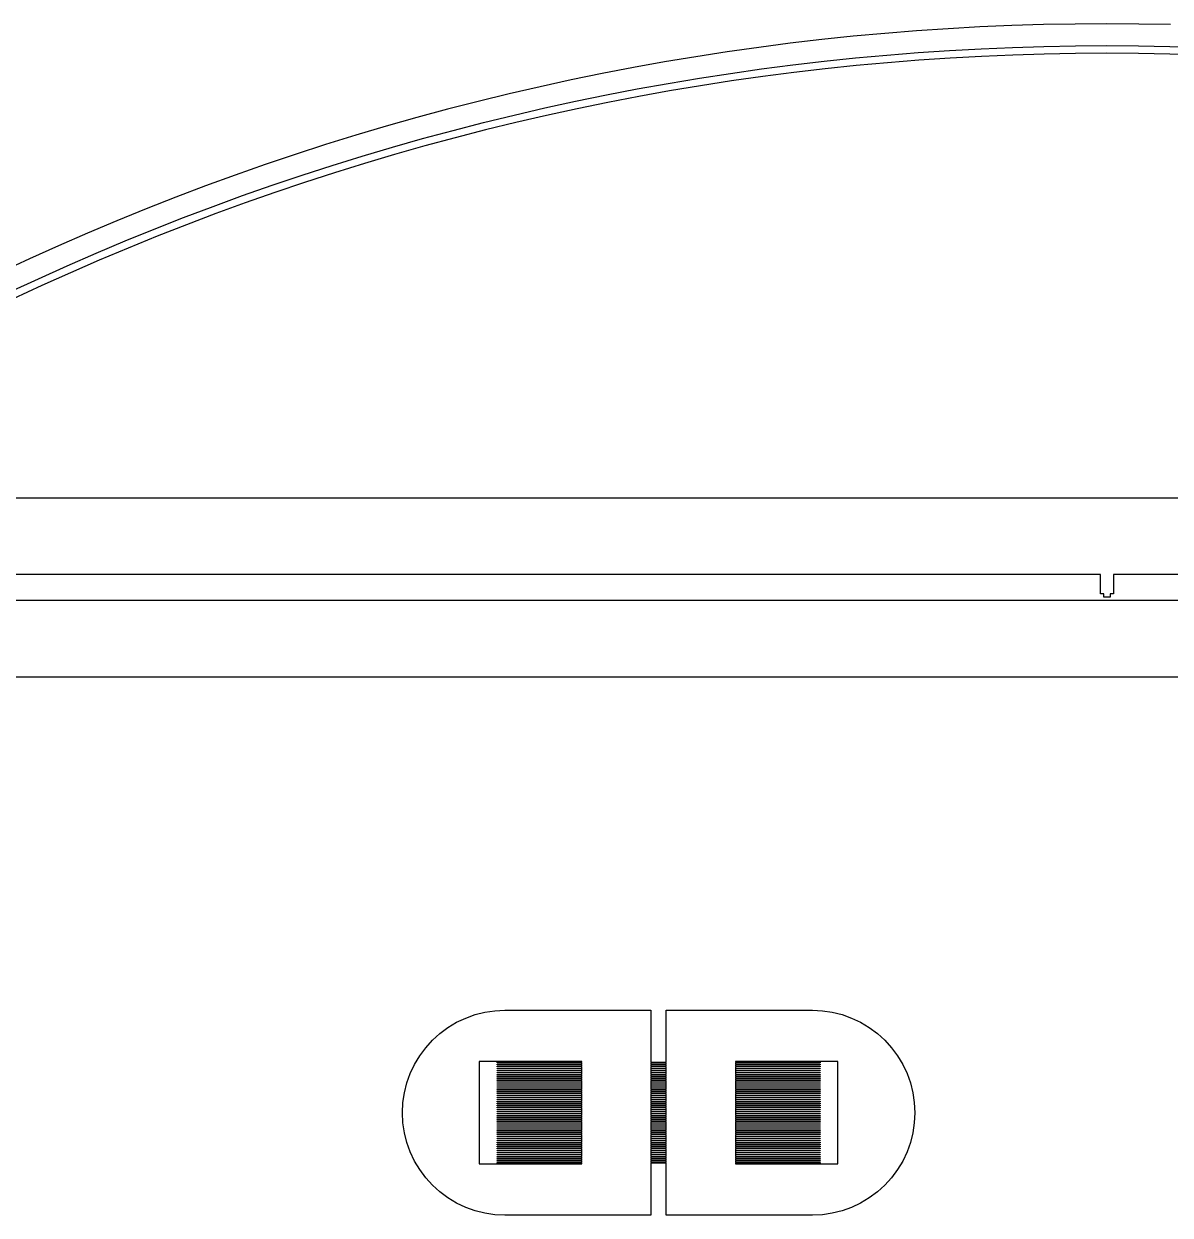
# Model space of a CAD drawing. Extents: x -16 to 83, y -18 to 83.
# Drawn here: x 11.11 to 33.48, y 59.5 to 82.75 of the extents above; entities that cross this region are included whole.
import ezdxf

# ---------------------------------------------------------------- set-up
doc = ezdxf.new("R2010")
doc.units = 0

msp = doc.modelspace()

# ---------------------------------------------------------------- linework, layer by layer
for p, q in [((27.9172, 82.5638), (27.3001, 82.5068)), ((28.535, 82.6132), (27.9172, 82.5638)), ((29.1533, 82.655), (28.535, 82.6132)), ((29.7721, 82.6892), (29.1533, 82.655)), ((30.3912, 82.7158), (29.7721, 82.6892)), ((31.0107, 82.7348), (30.3912, 82.7158)), ((31.6303, 82.7462), (31.0107, 82.7348)), ((32.25, 82.75), (31.6303, 82.7462)), ((32.8697, 82.7462), (32.25, 82.75)), ((33.4893, 82.7348), (32.8697, 82.7462)), ((26.0683, 82.3702), (25.4537, 82.2906)), ((26.6838, 82.4423), (26.0683, 82.3702)), ((27.3001, 82.5068), (26.6838, 82.4423)), ((30.4069, 82.2911), (31.0211, 82.3099)), ((31.0211, 82.3099), (31.6355, 82.3212)), ((31.6355, 82.3212), (32.25, 82.325)), ((32.25, 82.325), (32.8645, 82.3212)), ((32.8645, 82.3212), (33.4789, 82.3099)), ((33.4789, 82.3099), (34.0931, 82.2911)), ((24.2277, 82.1087), (23.6164, 82.0065)), ((24.8401, 82.2034), (24.2277, 82.1087)), ((25.4537, 82.2906), (24.8401, 82.2034)), ((26.7306, 82.0199), (27.3418, 82.0839)), ((27.3418, 82.0839), (27.9537, 82.1404)), ((27.9537, 82.1404), (28.5663, 82.1893)), ((28.5663, 82.1893), (29.1794, 82.2308)), ((29.1886, 82.081), (28.5773, 82.0397)), ((29.1794, 82.2308), (29.7929, 82.2647)), ((29.8003, 82.1149), (29.1886, 82.081)), ((29.7929, 82.2647), (30.4069, 82.2911)), ((30.4124, 82.1412), (29.8003, 82.1149)), ((31.0248, 82.16), (30.4124, 82.1412)), ((31.6373, 82.1712), (31.0248, 82.16)), ((32.25, 82.175), (31.6373, 82.1712)), ((32.8627, 82.1712), (32.25, 82.175)), ((33.4752, 82.16), (32.8627, 82.1712)), ((34.0876, 82.1412), (33.4752, 82.16)), ((23.0065, 81.8968), (22.3979, 81.7796)), ((23.6164, 82.0065), (23.0065, 81.8968)), ((24.9025, 81.783), (25.5109, 81.8694)), ((25.5109, 81.8694), (26.1203, 81.9484)), ((26.1203, 81.9484), (26.7306, 82.0199)), ((26.7472, 81.8708), (26.1387, 81.7995)), ((27.3565, 81.9346), (26.7472, 81.8708)), ((27.9666, 81.9909), (27.3565, 81.9346)), ((28.5773, 82.0397), (27.9666, 81.9909)), ((21.7909, 81.655), (21.1854, 81.5229)), ((22.3979, 81.7796), (21.7909, 81.655)), ((23.6891, 81.5878), (24.2952, 81.6891)), ((24.2952, 81.6891), (24.9025, 81.783)), ((24.9245, 81.6346), (24.319, 81.541)), ((25.5311, 81.7208), (24.9245, 81.6346)), ((26.1387, 81.7995), (25.5311, 81.7208)), ((20.5816, 81.3835), (19.9795, 81.2366)), ((21.1854, 81.5229), (20.5816, 81.3835)), ((22.4809, 81.3628), (23.0843, 81.479)), ((23.0843, 81.479), (23.6891, 81.5878)), ((23.7147, 81.44), (23.1117, 81.3315)), ((24.319, 81.541), (23.7147, 81.44)), ((19.9795, 81.2366), (19.3793, 81.0823)), ((21.2785, 81.1083), (21.8789, 81.2392)), ((21.8789, 81.2392), (22.4809, 81.3628)), ((22.5101, 81.2157), (21.91, 81.0925)), ((23.1117, 81.3315), (22.5101, 81.2157)), ((18.781, 80.9207), (18.1848, 80.7517)), ((19.3793, 81.0823), (18.781, 80.9207)), ((20.0828, 80.8243), (20.6798, 80.97)), ((20.6798, 80.97), (21.2785, 81.1083)), ((21.3114, 80.9619), (20.7144, 80.824)), ((21.91, 81.0925), (21.3114, 80.9619)), ((18.1848, 80.7517), (17.5906, 80.5755)), ((19.4876, 80.6713), (20.0828, 80.8243)), ((20.1192, 80.6788), (19.5258, 80.5263)), ((20.7144, 80.824), (20.1192, 80.6788)), ((17.5906, 80.5755), (16.9987, 80.392)), ((18.3031, 80.3436), (18.8944, 80.5111)), ((18.8944, 80.5111), (19.4876, 80.6713)), ((19.5258, 80.5263), (18.9344, 80.3665)), ((16.9987, 80.392), (16.4091, 80.2012)), ((17.714, 80.1688), (18.3031, 80.3436)), ((18.9344, 80.3665), (18.3449, 80.1995)), ((15.8218, 80.0032), (15.2371, 79.798)), ((16.4091, 80.2012), (15.8218, 80.0032)), ((16.5424, 79.7976), (17.1271, 79.9868)), ((17.1271, 79.9868), (17.714, 80.1688)), ((17.7575, 80.0252), (17.1724, 79.8438)), ((18.3449, 80.1995), (17.7575, 80.0252)), ((15.2371, 79.798), (14.6549, 79.5856)), ((15.9601, 79.6013), (16.5424, 79.7976)), ((17.1724, 79.8438), (16.5894, 79.6552)), ((14.6549, 79.5856), (14.0753, 79.3661)), ((15.3802, 79.3978), (15.9601, 79.6013)), ((16.5894, 79.6552), (16.0089, 79.4594)), ((14.0753, 79.3661), (13.4985, 79.1396)), ((14.8029, 79.1872), (15.3802, 79.3978)), ((16.0089, 79.4594), (15.4308, 79.2566)), ((13.4985, 79.1396), (12.9245, 78.9059)), ((14.2283, 78.9696), (14.8029, 79.1872)), ((15.4308, 79.2566), (14.8552, 79.0466)), ((12.9245, 78.9059), (12.3534, 78.6652)), ((13.6563, 78.7449), (14.2283, 78.9696)), ((14.2822, 78.8297), (13.712, 78.6057)), ((14.8552, 79.0466), (14.2822, 78.8297)), ((12.3534, 78.6652), (11.7853, 78.4176)), ((13.0871, 78.5133), (13.6563, 78.7449)), ((13.712, 78.6057), (13.1445, 78.3747)), ((11.7853, 78.4176), (11.2203, 78.163)), ((12.5209, 78.2746), (13.0871, 78.5133)), ((13.1445, 78.3747), (12.58, 78.1367)), ((11.2203, 78.163), (10.6585, 77.9015)), ((11.9576, 78.0291), (12.5209, 78.2746)), ((12.58, 78.1367), (12.0183, 77.8919)), ((11.3973, 77.7766), (11.9576, 78.0291)), ((12.0183, 77.8919), (11.4598, 77.6402)), ((10.8402, 77.5173), (11.3973, 77.7766)), ((11.4598, 77.6402), (10.9043, 77.3817)), ((4.12752, 73.5), (60.3725, 73.5)), ((32.125, 72), (2.04362, 72)), ((32.125, 71.625), (32.125, 72)), ((62.4564, 72), (32.375, 72)), ((32.375, 72), (32.375, 71.625)), ((32.1875, 71.625), (32.125, 71.625)), ((32.1875, 71.5625), (32.1875, 71.625)), ((32.375, 71.625), (32.3125, 71.625)), ((32.3125, 71.625), (32.3125, 71.5625)), ((1.39769, 71.5), (63.1023, 71.5)), ((32.3125, 71.5625), (32.1875, 71.5625)), ((64.9211, 70), (-0.42108, 70)), ((20.1098, 63.4616), (20.304, 63.4904)), ((20.304, 63.4904), (20.5, 63.5)), ((20.5, 63.5), (23.35, 63.5)), ((23.35, 63.5), (23.35, 62.485)), ((23.65, 62.485), (23.65, 63.5)), ((23.65, 63.5), (26.5, 63.5)), ((26.5, 63.5), (26.696, 63.4904)), ((26.696, 63.4904), (26.8902, 63.4616)), ((19.3889, 63.1629), (19.5572, 63.2638)), ((19.5572, 63.2638), (19.7346, 63.3477)), ((19.7346, 63.3477), (19.9194, 63.4139)), ((19.9194, 63.4139), (20.1098, 63.4616)), ((26.8902, 63.4616), (27.0806, 63.4139)), ((27.0806, 63.4139), (27.2654, 63.3477)), ((27.2654, 63.3477), (27.4428, 63.2638)), ((27.4428, 63.2638), (27.6111, 63.1629)), ((19.0858, 62.9142), (19.2312, 63.046)), ((19.2312, 63.046), (19.3889, 63.1629)), ((27.6111, 63.1629), (27.7688, 63.046)), ((27.7688, 63.046), (27.9142, 62.9142)), ((18.954, 62.7688), (19.0858, 62.9142)), ((27.9142, 62.9142), (28.046, 62.7688)), ((18.7362, 62.4428), (18.8371, 62.6111)), ((18.8371, 62.6111), (18.954, 62.7688)), ((28.046, 62.7688), (28.1629, 62.6111)), ((28.1629, 62.6111), (28.2638, 62.4428)), ((18.6523, 62.2654), (18.7362, 62.4428)), ((22, 62.5), (20, 62.5)), ((20, 62.5), (20, 60.5)), ((20.35, 62.475), (20.35, 62.485)), ((20.35, 62.485), (22, 62.485)), ((22, 62.475), (20.35, 62.475)), ((20.35, 62.435), (20.35, 62.445)), ((20.35, 62.445), (22, 62.445)), ((22, 62.435), (20.35, 62.435)), ((20.35, 62.395), (20.35, 62.405)), ((20.35, 62.405), (22, 62.405)), ((22, 62.395), (20.35, 62.395)), ((20.35, 62.355), (20.35, 62.365)), ((20.35, 62.365), (22, 62.365)), ((22, 62.355), (20.35, 62.355)), ((20.35, 62.315), (20.35, 62.325)), ((20.35, 62.325), (22, 62.325)), ((22, 62.315), (20.35, 62.315)), ((22, 62.485), (22, 62.5)), ((22, 62.445), (22, 62.475)), ((22, 62.405), (22, 62.435)), ((22, 62.365), (22, 62.395)), ((22, 62.325), (22, 62.355)), ((22, 62.285), (22, 62.315)), ((23.35, 62.485), (23.65, 62.485)), ((23.65, 62.475), (23.35, 62.475)), ((23.35, 62.475), (23.35, 62.445)), ((23.35, 62.445), (23.65, 62.445)), ((23.65, 62.435), (23.35, 62.435)), ((23.35, 62.435), (23.35, 62.405)), ((23.35, 62.405), (23.65, 62.405)), ((23.65, 62.395), (23.35, 62.395)), ((23.35, 62.395), (23.35, 62.365)), ((23.35, 62.365), (23.65, 62.365)), ((23.65, 62.355), (23.35, 62.355)), ((23.35, 62.355), (23.35, 62.325)), ((23.35, 62.325), (23.65, 62.325)), ((23.65, 62.315), (23.35, 62.315)), ((23.35, 62.315), (23.35, 62.285)), ((23.65, 62.445), (23.65, 62.475)), ((23.65, 62.405), (23.65, 62.435)), ((23.65, 62.365), (23.65, 62.395)), ((23.65, 62.325), (23.65, 62.355)), ((23.65, 62.285), (23.65, 62.315)), ((27, 62.5), (25, 62.5)), ((25, 62.5), (25, 62.485)), ((25, 62.485), (26.65, 62.485)), ((26.65, 62.475), (25, 62.475)), ((25, 62.475), (25, 62.445)), ((25, 62.445), (26.65, 62.445)), ((26.65, 62.435), (25, 62.435)), ((25, 62.435), (25, 62.405)), ((25, 62.405), (26.65, 62.405)), ((26.65, 62.395), (25, 62.395)), ((25, 62.395), (25, 62.365)), ((25, 62.365), (26.65, 62.365)), ((26.65, 62.355), (25, 62.355)), ((25, 62.355), (25, 62.325)), ((25, 62.325), (26.65, 62.325)), ((26.65, 62.315), (25, 62.315)), ((25, 62.315), (25, 62.285)), ((26.65, 62.485), (26.65, 62.475)), ((26.65, 62.445), (26.65, 62.435)), ((26.65, 62.405), (26.65, 62.395)), ((26.65, 62.365), (26.65, 62.355)), ((26.65, 62.325), (26.65, 62.315)), ((27, 60.5), (27, 62.5)), ((28.2638, 62.4428), (28.3477, 62.2654)), ((18.5384, 61.8902), (18.5861, 62.0806)), ((18.5861, 62.0806), (18.6523, 62.2654)), ((20.35, 62.275), (20.35, 62.285)), ((20.35, 62.285), (22, 62.285)), ((22, 62.275), (20.35, 62.275)), ((20.35, 62.235), (20.35, 62.245)), ((20.35, 62.245), (22, 62.245)), ((22, 62.235), (20.35, 62.235)), ((20.35, 62.195), (20.35, 62.205)), ((20.35, 62.205), (22, 62.205)), ((22, 62.195), (20.35, 62.195)), ((20.35, 62.155), (20.35, 62.165)), ((20.35, 62.165), (22, 62.165)), ((22, 62.155), (20.35, 62.155)), ((20.35, 62.115), (20.35, 62.125)), ((20.35, 62.125), (22, 62.125)), ((22, 62.115), (20.35, 62.115)), ((20.35, 62.075), (20.35, 62.085)), ((20.35, 62.085), (22, 62.085)), ((22, 62.245), (22, 62.275)), ((22, 62.205), (22, 62.235)), ((22, 62.165), (22, 62.195)), ((22, 62.125), (22, 62.155)), ((22, 62.085), (22, 62.115)), ((23.35, 62.285), (23.65, 62.285)), ((23.65, 62.275), (23.35, 62.275)), ((23.35, 62.275), (23.35, 62.245)), ((23.35, 62.245), (23.65, 62.245)), ((23.65, 62.235), (23.35, 62.235)), ((23.35, 62.235), (23.35, 62.205)), ((23.35, 62.205), (23.65, 62.205)), ((23.65, 62.195), (23.35, 62.195)), ((23.35, 62.195), (23.35, 62.165)), ((23.35, 62.165), (23.65, 62.165)), ((23.65, 62.155), (23.35, 62.155)), ((23.35, 62.155), (23.35, 62.125)), ((23.35, 62.125), (23.65, 62.125)), ((23.65, 62.115), (23.35, 62.115)), ((23.35, 62.115), (23.35, 62.085)), ((23.35, 62.085), (23.65, 62.085)), ((23.65, 62.245), (23.65, 62.275)), ((23.65, 62.205), (23.65, 62.235)), ((23.65, 62.165), (23.65, 62.195)), ((23.65, 62.125), (23.65, 62.155)), ((23.65, 62.085), (23.65, 62.115)), ((25, 62.285), (26.65, 62.285)), ((26.65, 62.275), (25, 62.275)), ((25, 62.275), (25, 62.245)), ((25, 62.245), (26.65, 62.245)), ((26.65, 62.235), (25, 62.235)), ((25, 62.235), (25, 62.205)), ((25, 62.205), (26.65, 62.205)), ((26.65, 62.195), (25, 62.195)), ((25, 62.195), (25, 62.165)), ((25, 62.165), (26.65, 62.165)), ((26.65, 62.155), (25, 62.155)), ((25, 62.155), (25, 62.125)), ((25, 62.125), (26.65, 62.125)), ((26.65, 62.115), (25, 62.115)), ((25, 62.115), (25, 62.085)), ((25, 62.085), (26.65, 62.085)), ((26.65, 62.285), (26.65, 62.275)), ((26.65, 62.245), (26.65, 62.235)), ((26.65, 62.205), (26.65, 62.195)), ((26.65, 62.165), (26.65, 62.155)), ((26.65, 62.125), (26.65, 62.115)), ((26.65, 62.085), (26.65, 62.075)), ((28.3477, 62.2654), (28.4139, 62.0806)), ((28.4139, 62.0806), (28.4616, 61.8902)), ((18.5096, 61.696), (18.5384, 61.8902)), ((22, 62.075), (20.35, 62.075)), ((20.35, 62.035), (20.35, 62.045)), ((20.35, 62.045), (22, 62.045)), ((22, 62.035), (20.35, 62.035)), ((20.35, 61.995), (20.35, 62.005)), ((20.35, 62.005), (22, 62.005)), ((22, 61.995), (20.35, 61.995)), ((20.35, 61.955), (20.35, 61.965)), ((20.35, 61.965), (22, 61.965)), ((22, 61.955), (20.35, 61.955)), ((20.35, 61.915), (20.35, 61.925)), ((20.35, 61.925), (22, 61.925)), ((22, 61.915), (20.35, 61.915)), ((20.35, 61.875), (20.35, 61.885)), ((20.35, 61.885), (22, 61.885)), ((22, 61.875), (20.35, 61.875)), ((20.35, 61.835), (20.35, 61.845)), ((20.35, 61.845), (22, 61.845)), ((22, 62.045), (22, 62.075)), ((22, 62.005), (22, 62.035)), ((22, 61.965), (22, 61.995)), ((22, 61.925), (22, 61.955)), ((22, 61.885), (22, 61.915)), ((22, 61.845), (22, 61.875)), ((23.65, 62.075), (23.35, 62.075)), ((23.35, 62.075), (23.35, 62.045)), ((23.35, 62.045), (23.65, 62.045)), ((23.65, 62.035), (23.35, 62.035)), ((23.35, 62.035), (23.35, 62.005)), ((23.35, 62.005), (23.65, 62.005)), ((23.65, 61.995), (23.35, 61.995)), ((23.35, 61.995), (23.35, 61.965)), ((23.35, 61.965), (23.65, 61.965)), ((23.65, 61.955), (23.35, 61.955)), ((23.35, 61.955), (23.35, 61.925)), ((23.35, 61.925), (23.65, 61.925)), ((23.65, 61.915), (23.35, 61.915)), ((23.35, 61.915), (23.35, 61.885)), ((23.35, 61.885), (23.65, 61.885)), ((23.65, 61.875), (23.35, 61.875)), ((23.35, 61.875), (23.35, 61.845)), ((23.35, 61.845), (23.65, 61.845)), ((23.65, 62.045), (23.65, 62.075)), ((23.65, 62.005), (23.65, 62.035)), ((23.65, 61.965), (23.65, 61.995)), ((23.65, 61.925), (23.65, 61.955)), ((23.65, 61.885), (23.65, 61.915)), ((23.65, 61.845), (23.65, 61.875)), ((26.65, 62.075), (25, 62.075)), ((25, 62.075), (25, 62.045)), ((25, 62.045), (26.65, 62.045)), ((26.65, 62.035), (25, 62.035)), ((25, 62.035), (25, 62.005)), ((25, 62.005), (26.65, 62.005)), ((26.65, 61.995), (25, 61.995)), ((25, 61.995), (25, 61.965)), ((25, 61.965), (26.65, 61.965)), ((26.65, 61.955), (25, 61.955)), ((25, 61.955), (25, 61.925)), ((25, 61.925), (26.65, 61.925)), ((26.65, 61.915), (25, 61.915)), ((25, 61.915), (25, 61.885)), ((25, 61.885), (26.65, 61.885)), ((26.65, 61.875), (25, 61.875)), ((25, 61.875), (25, 61.845)), ((25, 61.845), (26.65, 61.845)), ((26.65, 62.045), (26.65, 62.035)), ((26.65, 62.005), (26.65, 61.995)), ((26.65, 61.965), (26.65, 61.955)), ((26.65, 61.925), (26.65, 61.915)), ((26.65, 61.885), (26.65, 61.875)), ((26.65, 61.845), (26.65, 61.835)), ((28.4616, 61.8902), (28.4904, 61.696)), ((18.5, 61.5), (18.5096, 61.696)), ((22, 61.835), (20.35, 61.835)), ((20.35, 61.795), (20.35, 61.805)), ((20.35, 61.805), (22, 61.805)), ((22, 61.795), (20.35, 61.795)), ((20.35, 61.755), (20.35, 61.765)), ((20.35, 61.765), (22, 61.765)), ((22, 61.755), (20.35, 61.755)), ((20.35, 61.715), (20.35, 61.725)), ((20.35, 61.725), (22, 61.725)), ((22, 61.715), (20.35, 61.715)), ((20.35, 61.675), (20.35, 61.685)), ((20.35, 61.685), (22, 61.685)), ((22, 61.675), (20.35, 61.675)), ((20.35, 61.635), (20.35, 61.645)), ((20.35, 61.645), (22, 61.645)), ((22, 61.635), (20.35, 61.635)), ((22, 61.805), (22, 61.835)), ((22, 61.765), (22, 61.795)), ((22, 61.725), (22, 61.755)), ((22, 61.685), (22, 61.715)), ((22, 61.645), (22, 61.675)), ((22, 61.605), (22, 61.635)), ((23.65, 61.835), (23.35, 61.835)), ((23.35, 61.835), (23.35, 61.805)), ((23.35, 61.805), (23.65, 61.805)), ((23.65, 61.795), (23.35, 61.795)), ((23.35, 61.795), (23.35, 61.765)), ((23.35, 61.765), (23.65, 61.765)), ((23.65, 61.755), (23.35, 61.755)), ((23.35, 61.755), (23.35, 61.725)), ((23.35, 61.725), (23.65, 61.725)), ((23.65, 61.715), (23.35, 61.715)), ((23.35, 61.715), (23.35, 61.685)), ((23.35, 61.685), (23.65, 61.685)), ((23.65, 61.675), (23.35, 61.675)), ((23.35, 61.675), (23.35, 61.645)), ((23.35, 61.645), (23.65, 61.645)), ((23.65, 61.635), (23.35, 61.635)), ((23.35, 61.635), (23.35, 61.605)), ((23.65, 61.805), (23.65, 61.835)), ((23.65, 61.765), (23.65, 61.795)), ((23.65, 61.725), (23.65, 61.755)), ((23.65, 61.685), (23.65, 61.715)), ((23.65, 61.645), (23.65, 61.675)), ((23.65, 61.605), (23.65, 61.635)), ((26.65, 61.835), (25, 61.835)), ((25, 61.835), (25, 61.805)), ((25, 61.805), (26.65, 61.805)), ((26.65, 61.795), (25, 61.795)), ((25, 61.795), (25, 61.765)), ((25, 61.765), (26.65, 61.765)), ((26.65, 61.755), (25, 61.755)), ((25, 61.755), (25, 61.725)), ((25, 61.725), (26.65, 61.725)), ((26.65, 61.715), (25, 61.715)), ((25, 61.715), (25, 61.685)), ((25, 61.685), (26.65, 61.685)), ((26.65, 61.675), (25, 61.675)), ((25, 61.675), (25, 61.645)), ((25, 61.645), (26.65, 61.645)), ((26.65, 61.635), (25, 61.635)), ((25, 61.635), (25, 61.605)), ((26.65, 61.805), (26.65, 61.795)), ((26.65, 61.765), (26.65, 61.755)), ((26.65, 61.725), (26.65, 61.715)), ((26.65, 61.685), (26.65, 61.675)), ((26.65, 61.645), (26.65, 61.635)), ((28.4904, 61.696), (28.5, 61.5)), ((18.5096, 61.304), (18.5, 61.5)), ((20.35, 61.595), (20.35, 61.605)), ((20.35, 61.605), (22, 61.605)), ((22, 61.595), (20.35, 61.595)), ((20.35, 61.555), (20.35, 61.565)), ((20.35, 61.565), (22, 61.565)), ((22, 61.555), (20.35, 61.555)), ((20.35, 61.515), (20.35, 61.525)), ((20.35, 61.525), (22, 61.525)), ((22, 61.515), (20.35, 61.515)), ((20.35, 61.475), (20.35, 61.485)), ((20.35, 61.485), (22, 61.485)), ((22, 61.475), (20.35, 61.475)), ((20.35, 61.435), (20.35, 61.445)), ((20.35, 61.445), (22, 61.445)), ((22, 61.435), (20.35, 61.435)), ((20.35, 61.395), (20.35, 61.405)), ((20.35, 61.405), (22, 61.405)), ((22, 61.395), (20.35, 61.395)), ((22, 61.565), (22, 61.595)), ((22, 61.525), (22, 61.555)), ((22, 61.485), (22, 61.515)), ((22, 61.445), (22, 61.475)), ((22, 61.405), (22, 61.435)), ((22, 61.365), (22, 61.395)), ((23.35, 61.605), (23.65, 61.605)), ((23.65, 61.595), (23.35, 61.595)), ((23.35, 61.595), (23.35, 61.565)), ((23.35, 61.565), (23.65, 61.565)), ((23.65, 61.555), (23.35, 61.555)), ((23.35, 61.555), (23.35, 61.525)), ((23.35, 61.525), (23.65, 61.525)), ((23.65, 61.515), (23.35, 61.515)), ((23.35, 61.515), (23.35, 61.485)), ((23.35, 61.485), (23.65, 61.485)), ((23.65, 61.475), (23.35, 61.475)), ((23.35, 61.475), (23.35, 61.445)), ((23.35, 61.445), (23.65, 61.445)), ((23.65, 61.435), (23.35, 61.435)), ((23.35, 61.435), (23.35, 61.405)), ((23.35, 61.405), (23.65, 61.405)), ((23.65, 61.395), (23.35, 61.395)), ((23.35, 61.395), (23.35, 61.365)), ((23.65, 61.565), (23.65, 61.595)), ((23.65, 61.525), (23.65, 61.555)), ((23.65, 61.485), (23.65, 61.515)), ((23.65, 61.445), (23.65, 61.475)), ((23.65, 61.405), (23.65, 61.435)), ((23.65, 61.365), (23.65, 61.395)), ((25, 61.605), (26.65, 61.605)), ((26.65, 61.595), (25, 61.595)), ((25, 61.595), (25, 61.565)), ((25, 61.565), (26.65, 61.565)), ((26.65, 61.555), (25, 61.555)), ((25, 61.555), (25, 61.525)), ((25, 61.525), (26.65, 61.525)), ((26.65, 61.515), (25, 61.515)), ((25, 61.515), (25, 61.485)), ((25, 61.485), (26.65, 61.485)), ((26.65, 61.475), (25, 61.475)), ((25, 61.475), (25, 61.445)), ((25, 61.445), (26.65, 61.445)), ((26.65, 61.435), (25, 61.435)), ((25, 61.435), (25, 61.405)), ((25, 61.405), (26.65, 61.405)), ((26.65, 61.395), (25, 61.395)), ((25, 61.395), (25, 61.365)), ((26.65, 61.605), (26.65, 61.595)), ((26.65, 61.565), (26.65, 61.555)), ((26.65, 61.525), (26.65, 61.515)), ((26.65, 61.485), (26.65, 61.475)), ((26.65, 61.445), (26.65, 61.435)), ((26.65, 61.405), (26.65, 61.395)), ((28.5, 61.5), (28.4904, 61.304)), ((18.5384, 61.1098), (18.5096, 61.304)), ((20.35, 61.355), (20.35, 61.365)), ((20.35, 61.365), (22, 61.365)), ((22, 61.355), (20.35, 61.355)), ((20.35, 61.315), (20.35, 61.325)), ((20.35, 61.325), (22, 61.325)), ((22, 61.315), (20.35, 61.315)), ((20.35, 61.275), (20.35, 61.285)), ((20.35, 61.285), (22, 61.285)), ((22, 61.275), (20.35, 61.275)), ((20.35, 61.235), (20.35, 61.245)), ((20.35, 61.245), (22, 61.245)), ((22, 61.235), (20.35, 61.235)), ((20.35, 61.195), (20.35, 61.205)), ((20.35, 61.205), (22, 61.205)), ((22, 61.195), (20.35, 61.195)), ((20.35, 61.155), (20.35, 61.165)), ((20.35, 61.165), (22, 61.165)), ((22, 61.155), (20.35, 61.155)), ((22, 61.325), (22, 61.355)), ((22, 61.285), (22, 61.315)), ((22, 61.245), (22, 61.275)), ((22, 61.205), (22, 61.235)), ((22, 61.165), (22, 61.195)), ((22, 61.125), (22, 61.155)), ((23.35, 61.365), (23.65, 61.365)), ((23.65, 61.355), (23.35, 61.355)), ((23.35, 61.355), (23.35, 61.325)), ((23.35, 61.325), (23.65, 61.325)), ((23.65, 61.315), (23.35, 61.315)), ((23.35, 61.315), (23.35, 61.285)), ((23.35, 61.285), (23.65, 61.285)), ((23.65, 61.275), (23.35, 61.275)), ((23.35, 61.275), (23.35, 61.245)), ((23.35, 61.245), (23.65, 61.245)), ((23.65, 61.235), (23.35, 61.235)), ((23.35, 61.235), (23.35, 61.205)), ((23.35, 61.205), (23.65, 61.205)), ((23.65, 61.195), (23.35, 61.195)), ((23.35, 61.195), (23.35, 61.165)), ((23.35, 61.165), (23.65, 61.165)), ((23.65, 61.155), (23.35, 61.155)), ((23.35, 61.155), (23.35, 61.125)), ((23.65, 61.325), (23.65, 61.355)), ((23.65, 61.285), (23.65, 61.315)), ((23.65, 61.245), (23.65, 61.275)), ((23.65, 61.205), (23.65, 61.235)), ((23.65, 61.165), (23.65, 61.195)), ((23.65, 61.125), (23.65, 61.155)), ((25, 61.365), (26.65, 61.365)), ((26.65, 61.355), (25, 61.355)), ((25, 61.355), (25, 61.325)), ((25, 61.325), (26.65, 61.325)), ((26.65, 61.315), (25, 61.315)), ((25, 61.315), (25, 61.285)), ((25, 61.285), (26.65, 61.285)), ((26.65, 61.275), (25, 61.275)), ((25, 61.275), (25, 61.245)), ((25, 61.245), (26.65, 61.245)), ((26.65, 61.235), (25, 61.235)), ((25, 61.235), (25, 61.205)), ((25, 61.205), (26.65, 61.205)), ((26.65, 61.195), (25, 61.195)), ((25, 61.195), (25, 61.165)), ((25, 61.165), (26.65, 61.165)), ((26.65, 61.155), (25, 61.155)), ((25, 61.155), (25, 61.125)), ((26.65, 61.365), (26.65, 61.355)), ((26.65, 61.325), (26.65, 61.315)), ((26.65, 61.285), (26.65, 61.275)), ((26.65, 61.245), (26.65, 61.235)), ((26.65, 61.205), (26.65, 61.195)), ((26.65, 61.165), (26.65, 61.155)), ((28.4904, 61.304), (28.4616, 61.1098)), ((18.5861, 60.9194), (18.5384, 61.1098)), ((18.6523, 60.7346), (18.5861, 60.9194)), ((20.35, 61.115), (20.35, 61.125)), ((20.35, 61.125), (22, 61.125)), ((22, 61.115), (20.35, 61.115)), ((20.35, 61.075), (20.35, 61.085)), ((20.35, 61.085), (22, 61.085)), ((22, 61.075), (20.35, 61.075)), ((20.35, 61.035), (20.35, 61.045)), ((20.35, 61.045), (22, 61.045)), ((22, 61.035), (20.35, 61.035)), ((20.35, 60.995), (20.35, 61.005)), ((20.35, 61.005), (22, 61.005)), ((22, 60.995), (20.35, 60.995)), ((20.35, 60.955), (20.35, 60.965)), ((20.35, 60.965), (22, 60.965)), ((22, 60.955), (20.35, 60.955)), ((20.35, 60.915), (20.35, 60.925)), ((20.35, 60.925), (22, 60.925)), ((22, 60.915), (20.35, 60.915)), ((22, 61.085), (22, 61.115)), ((22, 61.045), (22, 61.075)), ((22, 61.005), (22, 61.035)), ((22, 60.965), (22, 60.995)), ((22, 60.925), (22, 60.955)), ((22, 60.885), (22, 60.915)), ((23.35, 61.125), (23.65, 61.125)), ((23.65, 61.115), (23.35, 61.115)), ((23.35, 61.115), (23.35, 61.085)), ((23.35, 61.085), (23.65, 61.085)), ((23.65, 61.075), (23.35, 61.075)), ((23.35, 61.075), (23.35, 61.045)), ((23.35, 61.045), (23.65, 61.045)), ((23.65, 61.035), (23.35, 61.035)), ((23.35, 61.035), (23.35, 61.005)), ((23.35, 61.005), (23.65, 61.005)), ((23.65, 60.995), (23.35, 60.995)), ((23.35, 60.995), (23.35, 60.965)), ((23.35, 60.965), (23.65, 60.965)), ((23.65, 60.955), (23.35, 60.955)), ((23.35, 60.955), (23.35, 60.925)), ((23.35, 60.925), (23.65, 60.925)), ((23.65, 60.915), (23.35, 60.915)), ((23.35, 60.915), (23.35, 60.885)), ((23.65, 61.085), (23.65, 61.115)), ((23.65, 61.045), (23.65, 61.075)), ((23.65, 61.005), (23.65, 61.035)), ((23.65, 60.965), (23.65, 60.995)), ((23.65, 60.925), (23.65, 60.955)), ((23.65, 60.885), (23.65, 60.915)), ((25, 61.125), (26.65, 61.125)), ((26.65, 61.115), (25, 61.115)), ((25, 61.115), (25, 61.085)), ((25, 61.085), (26.65, 61.085)), ((26.65, 61.075), (25, 61.075)), ((25, 61.075), (25, 61.045)), ((25, 61.045), (26.65, 61.045)), ((26.65, 61.035), (25, 61.035)), ((25, 61.035), (25, 61.005)), ((25, 61.005), (26.65, 61.005)), ((26.65, 60.995), (25, 60.995)), ((25, 60.995), (25, 60.965)), ((25, 60.965), (26.65, 60.965)), ((26.65, 60.955), (25, 60.955)), ((25, 60.955), (25, 60.925)), ((25, 60.925), (26.65, 60.925)), ((26.65, 60.915), (25, 60.915)), ((25, 60.915), (25, 60.885)), ((26.65, 61.125), (26.65, 61.115)), ((26.65, 61.085), (26.65, 61.075)), ((26.65, 61.045), (26.65, 61.035)), ((26.65, 61.005), (26.65, 60.995)), ((26.65, 60.965), (26.65, 60.955)), ((26.65, 60.925), (26.65, 60.915)), ((28.4139, 60.9194), (28.3477, 60.7346)), ((28.4616, 61.1098), (28.4139, 60.9194)), ((18.7362, 60.5572), (18.6523, 60.7346)), ((20.35, 60.875), (20.35, 60.885)), ((20.35, 60.885), (22, 60.885)), ((22, 60.875), (20.35, 60.875)), ((20.35, 60.835), (20.35, 60.845)), ((20.35, 60.845), (22, 60.845)), ((22, 60.835), (20.35, 60.835)), ((20.35, 60.795), (20.35, 60.805)), ((20.35, 60.805), (22, 60.805)), ((22, 60.795), (20.35, 60.795)), ((20.35, 60.755), (20.35, 60.765)), ((20.35, 60.765), (22, 60.765)), ((22, 60.755), (20.35, 60.755)), ((20.35, 60.715), (20.35, 60.725)), ((20.35, 60.725), (22, 60.725)), ((22, 60.715), (20.35, 60.715)), ((20.35, 60.675), (20.35, 60.685)), ((20.35, 60.685), (22, 60.685)), ((22, 60.845), (22, 60.875)), ((22, 60.805), (22, 60.835)), ((22, 60.765), (22, 60.795)), ((22, 60.725), (22, 60.755)), ((22, 60.685), (22, 60.715)), ((23.35, 60.885), (23.65, 60.885)), ((23.65, 60.875), (23.35, 60.875)), ((23.35, 60.875), (23.35, 60.845)), ((23.35, 60.845), (23.65, 60.845)), ((23.65, 60.835), (23.35, 60.835)), ((23.35, 60.835), (23.35, 60.805)), ((23.35, 60.805), (23.65, 60.805)), ((23.65, 60.795), (23.35, 60.795)), ((23.35, 60.795), (23.35, 60.765)), ((23.35, 60.765), (23.65, 60.765)), ((23.65, 60.755), (23.35, 60.755)), ((23.35, 60.755), (23.35, 60.725)), ((23.35, 60.725), (23.65, 60.725)), ((23.65, 60.715), (23.35, 60.715)), ((23.35, 60.715), (23.35, 60.685)), ((23.35, 60.685), (23.65, 60.685)), ((23.65, 60.845), (23.65, 60.875)), ((23.65, 60.805), (23.65, 60.835)), ((23.65, 60.765), (23.65, 60.795)), ((23.65, 60.725), (23.65, 60.755)), ((23.65, 60.685), (23.65, 60.715)), ((25, 60.885), (26.65, 60.885)), ((26.65, 60.875), (25, 60.875)), ((25, 60.875), (25, 60.845)), ((25, 60.845), (26.65, 60.845)), ((26.65, 60.835), (25, 60.835)), ((25, 60.835), (25, 60.805)), ((25, 60.805), (26.65, 60.805)), ((26.65, 60.795), (25, 60.795)), ((25, 60.795), (25, 60.765)), ((25, 60.765), (26.65, 60.765)), ((26.65, 60.755), (25, 60.755)), ((25, 60.755), (25, 60.725)), ((25, 60.725), (26.65, 60.725)), ((26.65, 60.715), (25, 60.715)), ((25, 60.715), (25, 60.685)), ((25, 60.685), (26.65, 60.685)), ((26.65, 60.885), (26.65, 60.875)), ((26.65, 60.845), (26.65, 60.835)), ((26.65, 60.805), (26.65, 60.795)), ((26.65, 60.765), (26.65, 60.755)), ((26.65, 60.725), (26.65, 60.715)), ((26.65, 60.685), (26.65, 60.675)), ((28.3477, 60.7346), (28.2638, 60.5572)), ((18.8371, 60.3889), (18.7362, 60.5572)), ((20, 60.5), (22, 60.5)), ((22, 60.675), (20.35, 60.675)), ((20.35, 60.635), (20.35, 60.645)), ((20.35, 60.645), (22, 60.645)), ((22, 60.635), (20.35, 60.635)), ((20.35, 60.595), (20.35, 60.605)), ((20.35, 60.605), (22, 60.605)), ((22, 60.595), (20.35, 60.595)), ((20.35, 60.555), (20.35, 60.565)), ((20.35, 60.565), (22, 60.565)), ((22, 60.555), (20.35, 60.555)), ((20.35, 60.515), (20.35, 60.525)), ((20.35, 60.525), (22, 60.525)), ((22, 60.515), (20.35, 60.515)), ((22, 60.645), (22, 60.675)), ((22, 60.605), (22, 60.635)), ((22, 60.565), (22, 60.595)), ((22, 60.525), (22, 60.555)), ((22, 60.5), (22, 60.515)), ((23.65, 60.675), (23.35, 60.675)), ((23.35, 60.675), (23.35, 60.645)), ((23.35, 60.645), (23.65, 60.645)), ((23.65, 60.635), (23.35, 60.635)), ((23.35, 60.635), (23.35, 60.605)), ((23.35, 60.605), (23.65, 60.605)), ((23.65, 60.595), (23.35, 60.595)), ((23.35, 60.595), (23.35, 60.565)), ((23.35, 60.565), (23.65, 60.565)), ((23.65, 60.555), (23.35, 60.555)), ((23.35, 60.555), (23.35, 60.525)), ((23.35, 60.525), (23.65, 60.525)), ((23.65, 60.515), (23.35, 60.515)), ((23.35, 60.515), (23.35, 59.5)), ((23.65, 60.645), (23.65, 60.675)), ((23.65, 60.605), (23.65, 60.635)), ((23.65, 60.565), (23.65, 60.595)), ((23.65, 60.525), (23.65, 60.555)), ((23.65, 59.5), (23.65, 60.515)), ((26.65, 60.675), (25, 60.675)), ((25, 60.675), (25, 60.645)), ((25, 60.645), (26.65, 60.645)), ((26.65, 60.635), (25, 60.635)), ((25, 60.635), (25, 60.605)), ((25, 60.605), (26.65, 60.605)), ((26.65, 60.595), (25, 60.595)), ((25, 60.595), (25, 60.565)), ((25, 60.565), (26.65, 60.565)), ((26.65, 60.555), (25, 60.555)), ((25, 60.555), (25, 60.525)), ((25, 60.525), (26.65, 60.525)), ((26.65, 60.515), (25, 60.515)), ((25, 60.515), (25, 60.5)), ((25, 60.5), (27, 60.5)), ((26.65, 60.645), (26.65, 60.635)), ((26.65, 60.605), (26.65, 60.595)), ((26.65, 60.565), (26.65, 60.555)), ((26.65, 60.525), (26.65, 60.515)), ((28.2638, 60.5572), (28.1629, 60.3889)), ((18.954, 60.2312), (18.8371, 60.3889)), ((19.0858, 60.0858), (18.954, 60.2312)), ((28.046, 60.2312), (27.9142, 60.0858)), ((28.1629, 60.3889), (28.046, 60.2312)), ((19.2312, 59.954), (19.0858, 60.0858)), ((27.9142, 60.0858), (27.7688, 59.954)), ((19.3889, 59.8371), (19.2312, 59.954)), ((19.5572, 59.7362), (19.3889, 59.8371)), ((27.6111, 59.8371), (27.4428, 59.7362)), ((27.7688, 59.954), (27.6111, 59.8371)), ((19.7346, 59.6523), (19.5572, 59.7362)), ((19.9194, 59.5861), (19.7346, 59.6523)), ((20.1098, 59.5384), (19.9194, 59.5861)), ((20.304, 59.5096), (20.1098, 59.5384)), ((26.8902, 59.5384), (26.696, 59.5096)), ((27.0806, 59.5861), (26.8902, 59.5384)), ((27.2654, 59.6523), (27.0806, 59.5861)), ((27.4428, 59.7362), (27.2654, 59.6523)), ((20.5, 59.5), (20.304, 59.5096)), ((23.35, 59.5), (20.5, 59.5)), ((26.5, 59.5), (23.65, 59.5)), ((26.696, 59.5096), (26.5, 59.5))]:
    msp.add_line(p, q)

doc.saveas('drawing.dxf')
